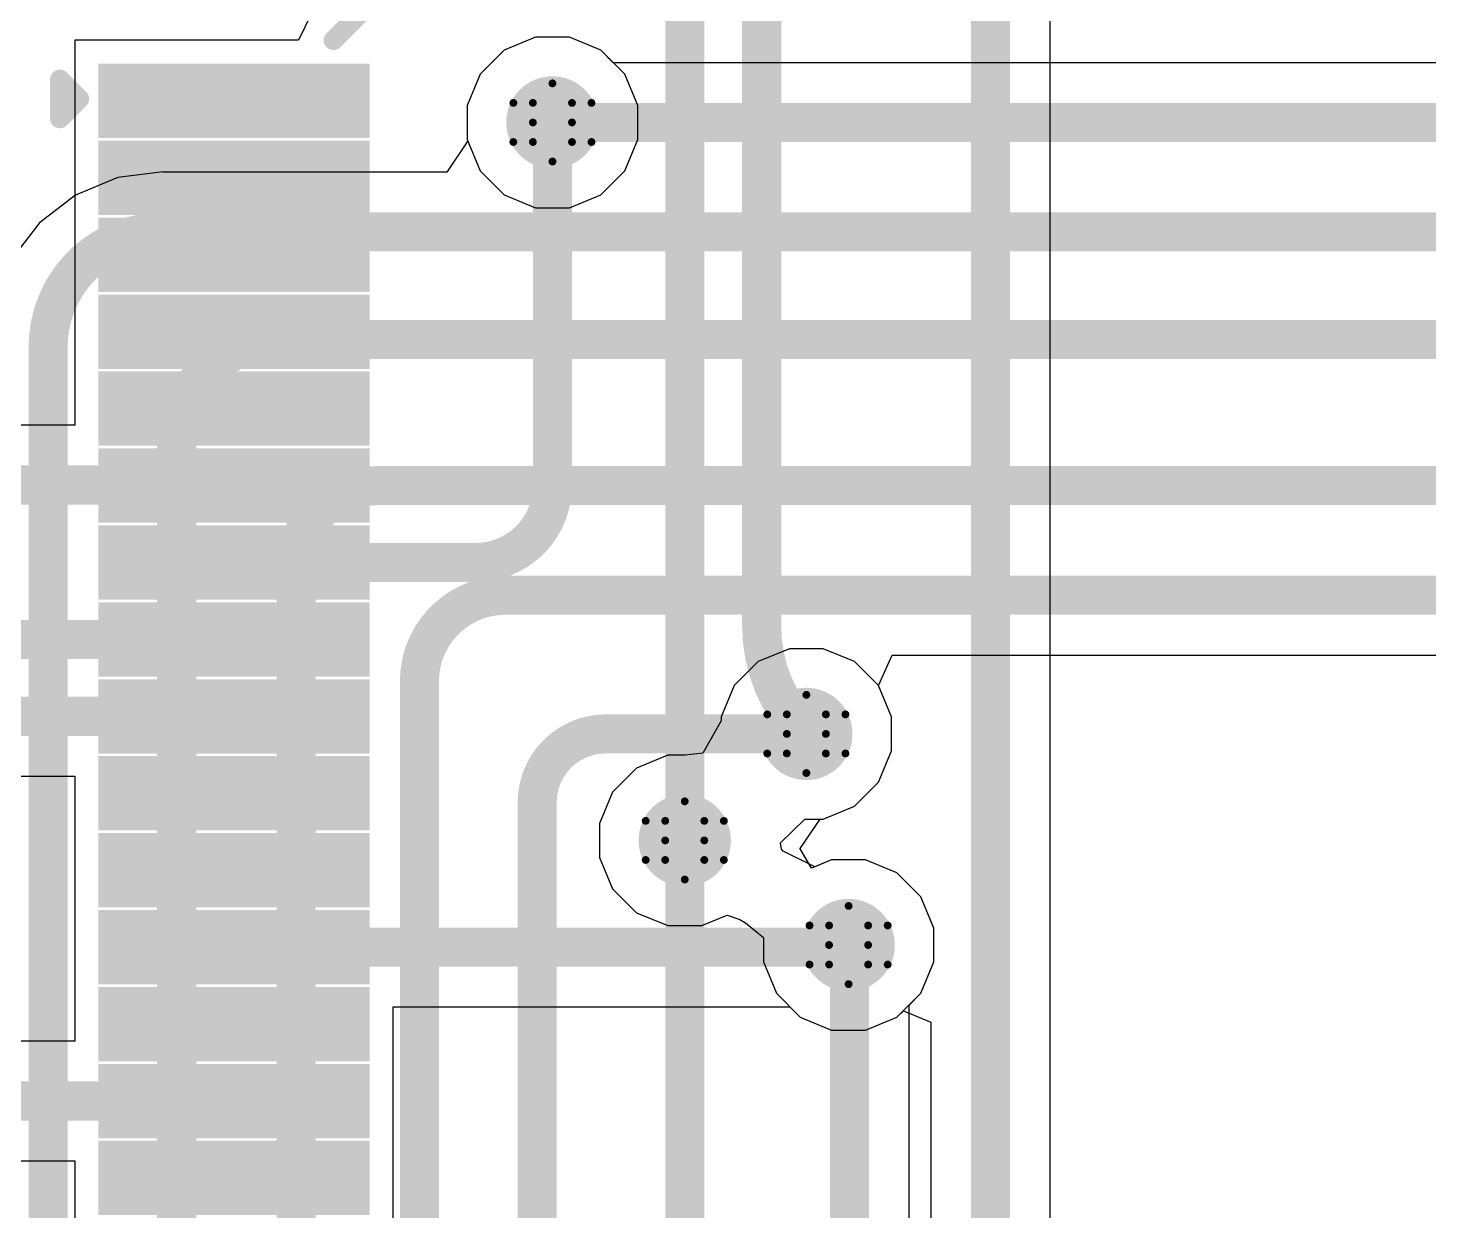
# Model space of a CAD drawing. Header units: inches. Extents: x 24 to 500, y 68 to 269.
# Drawn here: x 335.66 to 344.76, y 153.66 to 161.34 of the extents above; entities that cross this region are included whole.
import ezdxf

# ---------------------------------------------------------------- set-up
doc = ezdxf.new("R2010")
doc.units = ezdxf.units.IN
for name, color, linetype in [('Bottom Layer', 5, 'Continuous'), ('Drill Drawing', 1, 'Continuous'), ('Layer 1', 16, 'Continuous'), ('Layer 2', 76, 'Continuous'), ('Top Layer', 1, 'Continuous'), ('Top Overlay', 2, 'Continuous'), ('Top Paste', 8, 'Continuous'), ('Top Solder', 216, 'Continuous'), ('Via Holes', 16, 'Continuous')]:
    doc.layers.add(name, color=color, linetype=linetype)

# ---------------------------------------------------------------- blocks, each defined once
blk = doc.blocks.new('LQFP_144_20_20__68')
at = {"layer": 'Top Layer'}
for points in [[(-11.46, 8.89), (-9.9, 8.89), (-9.9, 8.61), (-11.46, 8.61)], [(-11.46, 8.39), (-9.9, 8.39), (-9.9, 8.11), (-11.46, 8.11)], [(-11.46, 7.89), (-9.9, 7.89), (-9.9, 7.61), (-11.46, 7.61)], [(-11.46, 7.39), (-9.9, 7.39), (-9.9, 7.11), (-11.46, 7.11)], [(-11.46, 6.89), (-9.9, 6.89), (-9.9, 6.61), (-11.46, 6.61)], [(-11.46, 6.39), (-9.9, 6.39), (-9.9, 6.11), (-11.46, 6.11)], [(-11.46, 5.89), (-9.9, 5.89), (-9.9, 5.61), (-11.46, 5.61)], [(-11.46, 5.39), (-9.9, 5.39), (-9.9, 5.11), (-11.46, 5.11)], [(-11.46, 4.89), (-9.9, 4.89), (-9.9, 4.61), (-11.46, 4.61)], [(-11.46, 4.39), (-9.9, 4.39), (-9.9, 4.11), (-11.46, 4.11)], [(-11.46, 3.89), (-9.9, 3.89), (-9.9, 3.61), (-11.46, 3.61)], [(-11.46, 3.39), (-9.9, 3.39), (-9.9, 3.11), (-11.46, 3.11)], [(-11.46, 2.89), (-9.9, 2.89), (-9.9, 2.61), (-11.46, 2.61)], [(-11.46, 2.39), (-9.9, 2.39), (-9.9, 2.11), (-11.46, 2.11)], [(-11.46, 1.89), (-9.9, 1.89), (-9.9, 1.61), (-11.46, 1.61)]]:
    blk.add_hatch(color=1, dxfattribs=at).paths.add_polyline_path(points)
at = {"layer": 'Top Paste'}
for points in [[(-11.46, 8.89), (-9.9, 8.89), (-9.9, 8.61), (-11.46, 8.61)], [(-11.46, 8.39), (-9.9, 8.39), (-9.9, 8.11), (-11.46, 8.11)], [(-11.46, 7.89), (-9.9, 7.89), (-9.9, 7.61), (-11.46, 7.61)], [(-11.46, 7.39), (-9.9, 7.39), (-9.9, 7.11), (-11.46, 7.11)], [(-11.46, 6.89), (-9.9, 6.89), (-9.9, 6.61), (-11.46, 6.61)], [(-11.46, 6.39), (-9.9, 6.39), (-9.9, 6.11), (-11.46, 6.11)], [(-11.46, 5.89), (-9.9, 5.89), (-9.9, 5.61), (-11.46, 5.61)], [(-11.46, 5.39), (-9.9, 5.39), (-9.9, 5.11), (-11.46, 5.11)], [(-11.46, 4.89), (-9.9, 4.89), (-9.9, 4.61), (-11.46, 4.61)], [(-11.46, 4.39), (-9.9, 4.39), (-9.9, 4.11), (-11.46, 4.11)], [(-11.46, 3.89), (-9.9, 3.89), (-9.9, 3.61), (-11.46, 3.61)], [(-11.46, 3.39), (-9.9, 3.39), (-9.9, 3.11), (-11.46, 3.11)], [(-11.46, 2.89), (-9.9, 2.89), (-9.9, 2.61), (-11.46, 2.61)], [(-11.46, 2.39), (-9.9, 2.39), (-9.9, 2.11), (-11.46, 2.11)], [(-11.46, 1.89), (-9.9, 1.89), (-9.9, 1.61), (-11.46, 1.61)]]:
    blk.add_hatch(color=8, dxfattribs=at).paths.add_polyline_path(points)
at = {"layer": 'Top Solder'}
for points in [[(-11.5616, 8.9916), (-9.7984, 8.9916), (-9.7984, 8.5084), (-11.5616, 8.5084)], [(-11.5616, 8.4916), (-9.7984, 8.4916), (-9.7984, 8.0084), (-11.5616, 8.0084)], [(-11.5616, 7.9916), (-9.7984, 7.9916), (-9.7984, 7.5084), (-11.5616, 7.5084)], [(-11.5616, 7.4916), (-9.7984, 7.4916), (-9.7984, 7.0084), (-11.5616, 7.0084)], [(-11.5616, 6.9916), (-9.7984, 6.9916), (-9.7984, 6.5084), (-11.5616, 6.5084)], [(-11.5616, 6.4916), (-9.7984, 6.4916), (-9.7984, 6.0084), (-11.5616, 6.0084)], [(-11.5616, 5.9916), (-9.7984, 5.9916), (-9.7984, 5.5084), (-11.5616, 5.5084)], [(-11.5616, 5.4916), (-9.7984, 5.4916), (-9.7984, 5.0084), (-11.5616, 5.0084)], [(-11.5616, 4.9916), (-9.7984, 4.9916), (-9.7984, 4.5084), (-11.5616, 4.5084)], [(-11.5616, 4.4916), (-9.7984, 4.4916), (-9.7984, 4.0084), (-11.5616, 4.0084)], [(-11.5616, 3.9916), (-9.7984, 3.9916), (-9.7984, 3.5084), (-11.5616, 3.5084)], [(-11.5616, 3.4916), (-9.7984, 3.4916), (-9.7984, 3.0084), (-11.5616, 3.0084)], [(-11.5616, 2.9916), (-9.7984, 2.9916), (-9.7984, 2.5084), (-11.5616, 2.5084)], [(-11.5616, 2.4916), (-9.7984, 2.4916), (-9.7984, 2.0084), (-11.5616, 2.0084)], [(-11.5616, 1.9916), (-9.7984, 1.9916), (-9.7984, 1.5084), (-11.5616, 1.5084)]]:
    blk.add_hatch(color=216, dxfattribs=at).paths.add_polyline_path(points)
at = {"layer": 'Top Overlay'}
for points in [[(-10.033, 9.144, 0.127, 0.127, 0), (-9.144, 10.033, 0.127, 0.127, 0)], [(-11.811, 8.89, 0.127, 0.127, 0), (-11.684, 8.763, 0.127, 0.127, 0)], [(-11.811, 8.636, 0.127, 0.127, 0), (-11.811, 8.89, 0.127, 0.127, 0)], [(-11.811, 8.636, 0.127, 0.127, 0), (-11.684, 8.763, 0.127, 0.127, 0)]]:
    blk.add_lwpolyline(points, format="xyseb", dxfattribs=at)
for points in [[(-10.0648, 9.144, 0.0635, 0.0635, 1), (-10.0013, 9.144, 0.0635, 0.0635, 1)], [(-11.8428, 8.89, 0.0635, 0.0635, 1), (-11.7792, 8.89, 0.0635, 0.0635, 1)], [(-11.8428, 8.89, 0.0635, 0.0635, 1), (-11.7792, 8.89, 0.0635, 0.0635, 1)], [(-11.7157, 8.763, 0.0635, 0.0635, 1), (-11.6523, 8.763, 0.0635, 0.0635, 1)], [(-11.7157, 8.763, 0.0635, 0.0635, 1), (-11.6523, 8.763, 0.0635, 0.0635, 1)], [(-11.8428, 8.636, 0.0635, 0.0635, 1), (-11.7792, 8.636, 0.0635, 0.0635, 1)], [(-11.8428, 8.636, 0.0635, 0.0635, 1), (-11.7792, 8.636, 0.0635, 0.0635, 1)]]:
    blk.add_lwpolyline(points, format="xyseb", close=True, dxfattribs=at)

msp = doc.modelspace()

# ---------------------------------------------------------------- hatches: boundary and pattern name
at = {"layer": 'Bottom Layer'}
h = msp.add_hatch(color=5, dxfattribs=at)
edge = h.paths.add_edge_path()
edge.add_arc((339.0652, 160.7306), 0.3, 0, 360)
h = msp.add_hatch(color=5, dxfattribs=at)
edge = h.paths.add_edge_path()
edge.add_arc((340.7154, 156.7565), 0.3, 0, 360)
h = msp.add_hatch(color=5, dxfattribs=at)
edge = h.paths.add_edge_path()
edge.add_arc((339.9252, 156.0644), 0.3, 0, 360)
h = msp.add_hatch(color=5, dxfattribs=at)
edge = h.paths.add_edge_path()
edge.add_arc((340.99, 155.3846), 0.3, 0, 360)
at = {"layer": 'Layer 1'}
h = msp.add_hatch(color=16, dxfattribs=at)
edge = h.paths.add_edge_path()
edge.add_arc((339.0652, 160.7306), 0.3, 0, 360)
h = msp.add_hatch(color=16, dxfattribs=at)
edge = h.paths.add_edge_path()
edge.add_arc((340.7154, 156.7565), 0.3, 0, 360)
h = msp.add_hatch(color=16, dxfattribs=at)
edge = h.paths.add_edge_path()
edge.add_arc((339.9252, 156.0644), 0.3, 0, 360)
h = msp.add_hatch(color=16, dxfattribs=at)
edge = h.paths.add_edge_path()
edge.add_arc((340.99, 155.3846), 0.3, 0, 360)
at = {"layer": 'Layer 2'}
h = msp.add_hatch(color=76, dxfattribs=at)
edge = h.paths.add_edge_path()
edge.add_arc((339.0652, 160.7306), 0.3, 0, 360)
h = msp.add_hatch(color=76, dxfattribs=at)
edge = h.paths.add_edge_path()
edge.add_arc((340.7154, 156.7565), 0.3, 0, 360)
h = msp.add_hatch(color=76, dxfattribs=at)
edge = h.paths.add_edge_path()
edge.add_arc((339.9252, 156.0644), 0.3, 0, 360)
h = msp.add_hatch(color=76, dxfattribs=at)
edge = h.paths.add_edge_path()
edge.add_arc((340.99, 155.3846), 0.3, 0, 360)
at = {"layer": 'Top Layer'}
h = msp.add_hatch(color=1, dxfattribs=at)
edge = h.paths.add_edge_path()
edge.add_arc((339.0652, 160.7306), 0.3, 0, 360)
h = msp.add_hatch(color=1, dxfattribs=at)
edge = h.paths.add_edge_path()
edge.add_arc((340.7154, 156.7565), 0.3, 0, 360)
h = msp.add_hatch(color=1, dxfattribs=at)
edge = h.paths.add_edge_path()
edge.add_arc((339.9252, 156.0644), 0.3, 0, 360)
h = msp.add_hatch(color=1, dxfattribs=at)
edge = h.paths.add_edge_path()
edge.add_arc((340.99, 155.3846), 0.3, 0, 360)
at = {"layer": 'Via Holes'}
h = msp.add_hatch(color=7, dxfattribs=at)
edge = h.paths.add_edge_path()
edge.add_arc((339.0652, 160.7306), 0.15, 0, 360)
h = msp.add_hatch(color=7, dxfattribs=at)
edge = h.paths.add_edge_path()
edge.add_arc((340.7154, 156.7565), 0.15, 0, 360)
h = msp.add_hatch(color=7, dxfattribs=at)
edge = h.paths.add_edge_path()
edge.add_arc((339.9252, 156.0644), 0.15, 0, 360)
h = msp.add_hatch(color=7, dxfattribs=at)
edge = h.paths.add_edge_path()
edge.add_arc((340.99, 155.3846), 0.15, 0, 360)

# ---------------------------------------------------------------- linework, layer by layer
at = {"layer": 'Bottom Layer'}
for p, q in [((338.955, 161.2846), (338.7514, 161.2003)), ((339.1754, 161.2846), (338.955, 161.2846)), ((339.379, 161.2003), (339.1754, 161.2846)), ((338.7514, 161.2003), (338.5955, 161.0444)), ((339.4602, 161.1191), (339.379, 161.2003)), ((355.3747, 161.1191), (339.4602, 161.1191)), ((338.5955, 161.0444), (338.5112, 160.8408)), ((338.5112, 160.8408), (338.5112, 160.6204)), ((338.5149, 160.6115), (338.3793, 160.4085)), ((338.5112, 160.6204), (338.5149, 160.6115)), ((336.2414, 160.3719), (335.9667, 160.2582)), ((336.5362, 160.4107), (336.2414, 160.3719)), ((336.5362, 160.4085), (336.5362, 160.4107)), ((338.3793, 160.4085), (336.5362, 160.4085)), ((335.9667, 160.2582), (335.7308, 160.0772)), ((335.7308, 160.0772), (335.5498, 159.8413)), ((341.185, 157.0703), (341.2731, 157.2693)), ((341.2731, 157.2693), (352.8321, 157.2693)), ((341.2694, 156.8667), (341.185, 157.0703)), ((341.2694, 156.6463), (341.2694, 156.8667)), ((341.185, 156.4427), (341.2694, 156.6463)), ((341.0292, 156.2869), (341.185, 156.4427)), ((340.8256, 156.2025), (341.0292, 156.2869)), ((340.5482, 156.0486), (340.7057, 156.2025)), ((340.7057, 156.2025), (340.8256, 156.2025)), ((340.5536, 156.0065), (340.5482, 156.0486)), ((340.5641, 155.9935), (340.5536, 156.0065)), ((340.7714, 155.8937), (340.5641, 155.9935)), ((340.8798, 155.9386), (340.7714, 155.8937)), ((341.1002, 155.9386), (340.8798, 155.9386)), ((341.3038, 155.8543), (341.1002, 155.9386)), ((341.4597, 155.6984), (341.3038, 155.8543)), ((341.544, 155.4948), (341.4597, 155.6984)), ((341.544, 155.2744), (341.544, 155.4948)), ((341.4597, 155.0708), (341.544, 155.2744)), ((341.3835, 154.9946), (341.4597, 155.0708)), ((341.3835, 150.4406), (341.3835, 154.9946))]:
    msp.add_line(p, q, dxfattribs=at)
for points in [[(339.0652, 160.7306, 0.254, 0.254, 0), (355.3747, 160.7306, 0.254, 0.254, 0)], [(335.788, 159.2718, 0.254, 0.254, -0.414214), (336.5362, 160.02, 0.254, 0.254, 0)], [(336.5362, 160.02, 0.254, 0.254, 0), (354.6829, 160.02, 0.254, 0.254, 0)], [(336.6231, 158.6405, 0.254, 0.254, -0.414214), (337.3028, 159.3202, 0.254, 0.254, 0)], [(337.3028, 159.3202, 0.254, 0.254, 0), (354.061, 159.3202, 0.254, 0.254, 0)], [(335.788, 151.6785, 0.254, 0.254, 0), (335.788, 159.2718, 0.254, 0.254, 0)], [(336.6231, 151.3318, 0.254, 0.254, 0), (336.6231, 158.6405, 0.254, 0.254, 0)], [(337.3998, 157.8378, 0.254, 0.254, -0.414214), (337.9327, 158.3706, 0.254, 0.254, 0)], [(337.9327, 158.3706, 0.254, 0.254, 0), (353.568, 158.3706, 0.254, 0.254, 0)], [(337.3998, 150.916, 0.254, 0.254, 0), (337.3998, 157.8378, 0.254, 0.254, 0)], [(338.201, 157.099, 0.254, 0.254, -0.414214), (338.7598, 157.6578, 0.254, 0.254, 0)], [(338.7598, 157.6578, 0.254, 0.254, 0), (352.8321, 157.6578, 0.254, 0.254, 0)], [(338.201, 150.2525, 0.254, 0.254, 0), (338.201, 157.099, 0.254, 0.254, 0)], [(338.9661, 156.3106, 0.254, 0.254, -0.414214), (339.4121, 156.7566, 0.254, 0.254, 0)], [(339.4121, 156.7566, 0.254, 0.254, 0), (340.7153, 156.7566, 0.254, 0.254, 0)], [(340.7153, 156.7566, 0.254, 0.254, 0), (340.7154, 156.7565, 0.254, 0.254, 0)], [(338.9661, 149.9077, 0.254, 0.254, 0), (338.9661, 156.3106, 0.254, 0.254, 0)], [(339.9252, 156.0644, 0.254, 0.254, 0), (339.9252, 156.1914, 0.254, 0.254, 0)], [(339.9252, 149.2928, 0.254, 0.254, 0), (339.9252, 156.0644, 0.254, 0.254, 0)], [(340.995, 148.6896, 0.254, 0.254, 0), (340.995, 155.3846, 0.254, 0.254, 0)]]:
    msp.add_lwpolyline(points, format="xyseb", dxfattribs=at)
for points in [[(339.0017, 160.7306, 0.127, 0.127, 1), (339.1287, 160.7306, 0.127, 0.127, 1)], [(336.4727, 160.02, 0.127, 0.127, 1), (336.5997, 160.02, 0.127, 0.127, 1)], [(336.4727, 160.02, 0.127, 0.127, 1), (336.5997, 160.02, 0.127, 0.127, 1)], [(337.2393, 159.3202, 0.127, 0.127, 1), (337.3663, 159.3202, 0.127, 0.127, 1)], [(337.2393, 159.3202, 0.127, 0.127, 1), (337.3663, 159.3202, 0.127, 0.127, 1)], [(335.7245, 159.2718, 0.127, 0.127, 1), (335.8515, 159.2718, 0.127, 0.127, 1)], [(335.7245, 159.2718, 0.127, 0.127, 1), (335.8515, 159.2718, 0.127, 0.127, 1)], [(336.5596, 158.6405, 0.127, 0.127, 1), (336.6866, 158.6405, 0.127, 0.127, 1)], [(336.5596, 158.6405, 0.127, 0.127, 1), (336.6866, 158.6405, 0.127, 0.127, 1)], [(337.8692, 158.3706, 0.127, 0.127, 1), (337.9962, 158.3706, 0.127, 0.127, 1)], [(337.8692, 158.3706, 0.127, 0.127, 1), (337.9962, 158.3706, 0.127, 0.127, 1)], [(337.3363, 157.8378, 0.127, 0.127, 1), (337.4633, 157.8378, 0.127, 0.127, 1)], [(337.3363, 157.8378, 0.127, 0.127, 1), (337.4633, 157.8378, 0.127, 0.127, 1)], [(338.6963, 157.6578, 0.127, 0.127, 1), (338.8233, 157.6578, 0.127, 0.127, 1)], [(338.6963, 157.6578, 0.127, 0.127, 1), (338.8233, 157.6578, 0.127, 0.127, 1)], [(338.1375, 157.099, 0.127, 0.127, 1), (338.2645, 157.099, 0.127, 0.127, 1)], [(338.1375, 157.099, 0.127, 0.127, 1), (338.2645, 157.099, 0.127, 0.127, 1)], [(339.3486, 156.7566, 0.127, 0.127, 1), (339.4756, 156.7566, 0.127, 0.127, 1)], [(339.3486, 156.7566, 0.127, 0.127, 1), (339.4756, 156.7566, 0.127, 0.127, 1)], [(340.6518, 156.7566, 0.127, 0.127, 1), (340.7788, 156.7566, 0.127, 0.127, 1)], [(340.6518, 156.7566, 0.127, 0.127, 1), (340.7788, 156.7566, 0.127, 0.127, 1)], [(340.6519, 156.7565, 0.127, 0.127, 1), (340.7789, 156.7565, 0.127, 0.127, 1)], [(338.9026, 156.3106, 0.127, 0.127, 1), (339.0296, 156.3106, 0.127, 0.127, 1)], [(338.9026, 156.3106, 0.127, 0.127, 1), (339.0296, 156.3106, 0.127, 0.127, 1)], [(339.8617, 156.1914, 0.127, 0.127, 1), (339.9887, 156.1914, 0.127, 0.127, 1)], [(339.8617, 156.0644, 0.127, 0.127, 1), (339.9887, 156.0644, 0.127, 0.127, 1)], [(339.8617, 156.0644, 0.127, 0.127, 1), (339.9887, 156.0644, 0.127, 0.127, 1)], [(340.9315, 155.3846, 0.127, 0.127, 1), (341.0585, 155.3846, 0.127, 0.127, 1)]]:
    msp.add_lwpolyline(points, format="xyseb", close=True, dxfattribs=at)
at = {"layer": 'Drill Drawing'}
for points in [[(338.9382, 160.8576, 0.0508, 0.0508, 0), (339.0652, 160.9846, 0.0508, 0.0508, 0)], [(339.0652, 160.9846, 0.0508, 0.0508, 0), (339.1922, 160.8576, 0.0508, 0.0508, 0)], [(338.8112, 160.8576, 0.0508, 0.0508, 0), (338.9382, 160.7306, 0.0508, 0.0508, 0)], [(338.8112, 160.8576, 0.0508, 0.0508, 0), (338.9382, 160.8576, 0.0508, 0.0508, 0)], [(339.1922, 160.8576, 0.0508, 0.0508, 0), (339.3192, 160.8576, 0.0508, 0.0508, 0)], [(339.1922, 160.7306, 0.0508, 0.0508, 0), (339.3192, 160.8576, 0.0508, 0.0508, 0)], [(338.8112, 160.6036, 0.0508, 0.0508, 0), (338.9382, 160.7306, 0.0508, 0.0508, 0)], [(339.1922, 160.7306, 0.0508, 0.0508, 0), (339.3192, 160.6036, 0.0508, 0.0508, 0)], [(338.8112, 160.6036, 0.0508, 0.0508, 0), (338.9382, 160.6036, 0.0508, 0.0508, 0)], [(338.9382, 160.6036, 0.0508, 0.0508, 0), (339.0652, 160.4766, 0.0508, 0.0508, 0)], [(339.0652, 160.4766, 0.0508, 0.0508, 0), (339.1922, 160.6036, 0.0508, 0.0508, 0)], [(339.1922, 160.6036, 0.0508, 0.0508, 0), (339.3192, 160.6036, 0.0508, 0.0508, 0)], [(340.5884, 156.8835, 0.0508, 0.0508, 0), (340.7154, 157.0105, 0.0508, 0.0508, 0)], [(340.7154, 157.0105, 0.0508, 0.0508, 0), (340.8424, 156.8835, 0.0508, 0.0508, 0)], [(340.4614, 156.8835, 0.0508, 0.0508, 0), (340.5884, 156.7565, 0.0508, 0.0508, 0)], [(340.4614, 156.8835, 0.0508, 0.0508, 0), (340.5884, 156.8835, 0.0508, 0.0508, 0)], [(340.8424, 156.8835, 0.0508, 0.0508, 0), (340.9694, 156.8835, 0.0508, 0.0508, 0)], [(340.8424, 156.7565, 0.0508, 0.0508, 0), (340.9694, 156.8835, 0.0508, 0.0508, 0)], [(340.4614, 156.6295, 0.0508, 0.0508, 0), (340.5884, 156.7565, 0.0508, 0.0508, 0)], [(340.8424, 156.7565, 0.0508, 0.0508, 0), (340.9694, 156.6295, 0.0508, 0.0508, 0)], [(340.4614, 156.6295, 0.0508, 0.0508, 0), (340.5884, 156.6295, 0.0508, 0.0508, 0)], [(340.5884, 156.6295, 0.0508, 0.0508, 0), (340.7154, 156.5025, 0.0508, 0.0508, 0)], [(340.7154, 156.5025, 0.0508, 0.0508, 0), (340.8424, 156.6295, 0.0508, 0.0508, 0)], [(340.8424, 156.6295, 0.0508, 0.0508, 0), (340.9694, 156.6295, 0.0508, 0.0508, 0)], [(339.7982, 156.1914, 0.0508, 0.0508, 0), (339.9252, 156.3184, 0.0508, 0.0508, 0)], [(339.9252, 156.3184, 0.0508, 0.0508, 0), (340.0522, 156.1914, 0.0508, 0.0508, 0)], [(339.6712, 156.1914, 0.0508, 0.0508, 0), (339.7982, 156.0644, 0.0508, 0.0508, 0)], [(339.6712, 156.1914, 0.0508, 0.0508, 0), (339.7982, 156.1914, 0.0508, 0.0508, 0)], [(340.0522, 156.1914, 0.0508, 0.0508, 0), (340.1792, 156.1914, 0.0508, 0.0508, 0)], [(340.0522, 156.0644, 0.0508, 0.0508, 0), (340.1792, 156.1914, 0.0508, 0.0508, 0)], [(339.6712, 155.9374, 0.0508, 0.0508, 0), (339.7982, 156.0644, 0.0508, 0.0508, 0)], [(340.0522, 156.0644, 0.0508, 0.0508, 0), (340.1792, 155.9374, 0.0508, 0.0508, 0)], [(339.6712, 155.9374, 0.0508, 0.0508, 0), (339.7982, 155.9374, 0.0508, 0.0508, 0)], [(339.7982, 155.9374, 0.0508, 0.0508, 0), (339.9252, 155.8104, 0.0508, 0.0508, 0)], [(339.9252, 155.8104, 0.0508, 0.0508, 0), (340.0522, 155.9374, 0.0508, 0.0508, 0)], [(340.0522, 155.9374, 0.0508, 0.0508, 0), (340.1792, 155.9374, 0.0508, 0.0508, 0)], [(340.863, 155.5116, 0.0508, 0.0508, 0), (340.99, 155.6386, 0.0508, 0.0508, 0)], [(340.99, 155.6386, 0.0508, 0.0508, 0), (341.117, 155.5116, 0.0508, 0.0508, 0)], [(340.736, 155.5116, 0.0508, 0.0508, 0), (340.863, 155.3846, 0.0508, 0.0508, 0)], [(340.736, 155.5116, 0.0508, 0.0508, 0), (340.863, 155.5116, 0.0508, 0.0508, 0)], [(341.117, 155.5116, 0.0508, 0.0508, 0), (341.244, 155.5116, 0.0508, 0.0508, 0)], [(341.117, 155.3846, 0.0508, 0.0508, 0), (341.244, 155.5116, 0.0508, 0.0508, 0)], [(340.736, 155.2576, 0.0508, 0.0508, 0), (340.863, 155.3846, 0.0508, 0.0508, 0)], [(341.117, 155.3846, 0.0508, 0.0508, 0), (341.244, 155.2576, 0.0508, 0.0508, 0)], [(340.736, 155.2576, 0.0508, 0.0508, 0), (340.863, 155.2576, 0.0508, 0.0508, 0)], [(340.863, 155.2576, 0.0508, 0.0508, 0), (340.99, 155.1306, 0.0508, 0.0508, 0)], [(340.99, 155.1306, 0.0508, 0.0508, 0), (341.117, 155.2576, 0.0508, 0.0508, 0)], [(341.117, 155.2576, 0.0508, 0.0508, 0), (341.244, 155.2576, 0.0508, 0.0508, 0)]]:
    msp.add_lwpolyline(points, format="xyseb", dxfattribs=at)
for points in [[(339.0525, 160.9846, 0.0254, 0.0254, 1), (339.0779, 160.9846, 0.0254, 0.0254, 1)], [(339.0525, 160.9846, 0.0254, 0.0254, 1), (339.0779, 160.9846, 0.0254, 0.0254, 1)], [(338.7985, 160.8576, 0.0254, 0.0254, 1), (338.8239, 160.8576, 0.0254, 0.0254, 1)], [(338.7985, 160.8576, 0.0254, 0.0254, 1), (338.8239, 160.8576, 0.0254, 0.0254, 1)], [(338.9255, 160.8576, 0.0254, 0.0254, 1), (338.9509, 160.8576, 0.0254, 0.0254, 1)], [(338.9255, 160.8576, 0.0254, 0.0254, 1), (338.9509, 160.8576, 0.0254, 0.0254, 1)], [(339.1795, 160.8576, 0.0254, 0.0254, 1), (339.2049, 160.8576, 0.0254, 0.0254, 1)], [(339.1795, 160.8576, 0.0254, 0.0254, 1), (339.2049, 160.8576, 0.0254, 0.0254, 1)], [(339.3065, 160.8576, 0.0254, 0.0254, 1), (339.3319, 160.8576, 0.0254, 0.0254, 1)], [(339.3065, 160.8576, 0.0254, 0.0254, 1), (339.3319, 160.8576, 0.0254, 0.0254, 1)], [(338.9255, 160.7306, 0.0254, 0.0254, 1), (338.9509, 160.7306, 0.0254, 0.0254, 1)], [(338.9255, 160.7306, 0.0254, 0.0254, 1), (338.9509, 160.7306, 0.0254, 0.0254, 1)], [(339.1795, 160.7306, 0.0254, 0.0254, 1), (339.2049, 160.7306, 0.0254, 0.0254, 1)], [(339.1795, 160.7306, 0.0254, 0.0254, 1), (339.2049, 160.7306, 0.0254, 0.0254, 1)], [(338.7985, 160.6036, 0.0254, 0.0254, 1), (338.8239, 160.6036, 0.0254, 0.0254, 1)], [(338.7985, 160.6036, 0.0254, 0.0254, 1), (338.8239, 160.6036, 0.0254, 0.0254, 1)], [(338.9255, 160.6036, 0.0254, 0.0254, 1), (338.9509, 160.6036, 0.0254, 0.0254, 1)], [(338.9255, 160.6036, 0.0254, 0.0254, 1), (338.9509, 160.6036, 0.0254, 0.0254, 1)], [(339.1795, 160.6036, 0.0254, 0.0254, 1), (339.2049, 160.6036, 0.0254, 0.0254, 1)], [(339.1795, 160.6036, 0.0254, 0.0254, 1), (339.2049, 160.6036, 0.0254, 0.0254, 1)], [(339.3065, 160.6036, 0.0254, 0.0254, 1), (339.3319, 160.6036, 0.0254, 0.0254, 1)], [(339.3065, 160.6036, 0.0254, 0.0254, 1), (339.3319, 160.6036, 0.0254, 0.0254, 1)], [(339.0525, 160.4766, 0.0254, 0.0254, 1), (339.0779, 160.4766, 0.0254, 0.0254, 1)], [(339.0525, 160.4766, 0.0254, 0.0254, 1), (339.0779, 160.4766, 0.0254, 0.0254, 1)], [(340.7027, 157.0105, 0.0254, 0.0254, 1), (340.7281, 157.0105, 0.0254, 0.0254, 1)], [(340.7027, 157.0105, 0.0254, 0.0254, 1), (340.7281, 157.0105, 0.0254, 0.0254, 1)], [(340.4487, 156.8835, 0.0254, 0.0254, 1), (340.4741, 156.8835, 0.0254, 0.0254, 1)], [(340.4487, 156.8835, 0.0254, 0.0254, 1), (340.4741, 156.8835, 0.0254, 0.0254, 1)], [(340.5757, 156.8835, 0.0254, 0.0254, 1), (340.6011, 156.8835, 0.0254, 0.0254, 1)], [(340.5757, 156.8835, 0.0254, 0.0254, 1), (340.6011, 156.8835, 0.0254, 0.0254, 1)], [(340.8297, 156.8835, 0.0254, 0.0254, 1), (340.8551, 156.8835, 0.0254, 0.0254, 1)], [(340.8297, 156.8835, 0.0254, 0.0254, 1), (340.8551, 156.8835, 0.0254, 0.0254, 1)], [(340.9567, 156.8835, 0.0254, 0.0254, 1), (340.9821, 156.8835, 0.0254, 0.0254, 1)], [(340.9567, 156.8835, 0.0254, 0.0254, 1), (340.9821, 156.8835, 0.0254, 0.0254, 1)], [(340.5757, 156.7565, 0.0254, 0.0254, 1), (340.6011, 156.7565, 0.0254, 0.0254, 1)], [(340.5757, 156.7565, 0.0254, 0.0254, 1), (340.6011, 156.7565, 0.0254, 0.0254, 1)], [(340.8297, 156.7565, 0.0254, 0.0254, 1), (340.8551, 156.7565, 0.0254, 0.0254, 1)], [(340.8297, 156.7565, 0.0254, 0.0254, 1), (340.8551, 156.7565, 0.0254, 0.0254, 1)], [(340.4487, 156.6295, 0.0254, 0.0254, 1), (340.4741, 156.6295, 0.0254, 0.0254, 1)], [(340.4487, 156.6295, 0.0254, 0.0254, 1), (340.4741, 156.6295, 0.0254, 0.0254, 1)], [(340.5757, 156.6295, 0.0254, 0.0254, 1), (340.6011, 156.6295, 0.0254, 0.0254, 1)], [(340.5757, 156.6295, 0.0254, 0.0254, 1), (340.6011, 156.6295, 0.0254, 0.0254, 1)], [(340.8297, 156.6295, 0.0254, 0.0254, 1), (340.8551, 156.6295, 0.0254, 0.0254, 1)], [(340.8297, 156.6295, 0.0254, 0.0254, 1), (340.8551, 156.6295, 0.0254, 0.0254, 1)], [(340.9567, 156.6295, 0.0254, 0.0254, 1), (340.9821, 156.6295, 0.0254, 0.0254, 1)], [(340.9567, 156.6295, 0.0254, 0.0254, 1), (340.9821, 156.6295, 0.0254, 0.0254, 1)], [(340.7027, 156.5025, 0.0254, 0.0254, 1), (340.7281, 156.5025, 0.0254, 0.0254, 1)], [(340.7027, 156.5025, 0.0254, 0.0254, 1), (340.7281, 156.5025, 0.0254, 0.0254, 1)], [(339.9125, 156.3184, 0.0254, 0.0254, 1), (339.9379, 156.3184, 0.0254, 0.0254, 1)], [(339.9125, 156.3184, 0.0254, 0.0254, 1), (339.9379, 156.3184, 0.0254, 0.0254, 1)], [(339.6585, 156.1914, 0.0254, 0.0254, 1), (339.6839, 156.1914, 0.0254, 0.0254, 1)], [(339.6585, 156.1914, 0.0254, 0.0254, 1), (339.6839, 156.1914, 0.0254, 0.0254, 1)], [(339.7855, 156.1914, 0.0254, 0.0254, 1), (339.8109, 156.1914, 0.0254, 0.0254, 1)], [(339.7855, 156.1914, 0.0254, 0.0254, 1), (339.8109, 156.1914, 0.0254, 0.0254, 1)], [(340.0395, 156.1914, 0.0254, 0.0254, 1), (340.0649, 156.1914, 0.0254, 0.0254, 1)], [(340.0395, 156.1914, 0.0254, 0.0254, 1), (340.0649, 156.1914, 0.0254, 0.0254, 1)], [(340.1665, 156.1914, 0.0254, 0.0254, 1), (340.1919, 156.1914, 0.0254, 0.0254, 1)], [(340.1665, 156.1914, 0.0254, 0.0254, 1), (340.1919, 156.1914, 0.0254, 0.0254, 1)], [(339.7855, 156.0644, 0.0254, 0.0254, 1), (339.8109, 156.0644, 0.0254, 0.0254, 1)], [(339.7855, 156.0644, 0.0254, 0.0254, 1), (339.8109, 156.0644, 0.0254, 0.0254, 1)], [(340.0395, 156.0644, 0.0254, 0.0254, 1), (340.0649, 156.0644, 0.0254, 0.0254, 1)], [(340.0395, 156.0644, 0.0254, 0.0254, 1), (340.0649, 156.0644, 0.0254, 0.0254, 1)], [(339.6585, 155.9374, 0.0254, 0.0254, 1), (339.6839, 155.9374, 0.0254, 0.0254, 1)], [(339.6585, 155.9374, 0.0254, 0.0254, 1), (339.6839, 155.9374, 0.0254, 0.0254, 1)], [(339.7855, 155.9374, 0.0254, 0.0254, 1), (339.8109, 155.9374, 0.0254, 0.0254, 1)], [(339.7855, 155.9374, 0.0254, 0.0254, 1), (339.8109, 155.9374, 0.0254, 0.0254, 1)], [(340.0395, 155.9374, 0.0254, 0.0254, 1), (340.0649, 155.9374, 0.0254, 0.0254, 1)], [(340.0395, 155.9374, 0.0254, 0.0254, 1), (340.0649, 155.9374, 0.0254, 0.0254, 1)], [(340.1665, 155.9374, 0.0254, 0.0254, 1), (340.1919, 155.9374, 0.0254, 0.0254, 1)], [(340.1665, 155.9374, 0.0254, 0.0254, 1), (340.1919, 155.9374, 0.0254, 0.0254, 1)], [(339.9125, 155.8104, 0.0254, 0.0254, 1), (339.9379, 155.8104, 0.0254, 0.0254, 1)], [(339.9125, 155.8104, 0.0254, 0.0254, 1), (339.9379, 155.8104, 0.0254, 0.0254, 1)], [(340.9773, 155.6386, 0.0254, 0.0254, 1), (341.0027, 155.6386, 0.0254, 0.0254, 1)], [(340.9773, 155.6386, 0.0254, 0.0254, 1), (341.0027, 155.6386, 0.0254, 0.0254, 1)], [(340.7233, 155.5116, 0.0254, 0.0254, 1), (340.7487, 155.5116, 0.0254, 0.0254, 1)], [(340.7233, 155.5116, 0.0254, 0.0254, 1), (340.7487, 155.5116, 0.0254, 0.0254, 1)], [(340.8503, 155.5116, 0.0254, 0.0254, 1), (340.8757, 155.5116, 0.0254, 0.0254, 1)], [(340.8503, 155.5116, 0.0254, 0.0254, 1), (340.8757, 155.5116, 0.0254, 0.0254, 1)], [(341.1043, 155.5116, 0.0254, 0.0254, 1), (341.1297, 155.5116, 0.0254, 0.0254, 1)], [(341.1043, 155.5116, 0.0254, 0.0254, 1), (341.1297, 155.5116, 0.0254, 0.0254, 1)], [(341.2313, 155.5116, 0.0254, 0.0254, 1), (341.2567, 155.5116, 0.0254, 0.0254, 1)], [(341.2313, 155.5116, 0.0254, 0.0254, 1), (341.2567, 155.5116, 0.0254, 0.0254, 1)], [(340.8503, 155.3846, 0.0254, 0.0254, 1), (340.8757, 155.3846, 0.0254, 0.0254, 1)], [(340.8503, 155.3846, 0.0254, 0.0254, 1), (340.8757, 155.3846, 0.0254, 0.0254, 1)], [(341.1043, 155.3846, 0.0254, 0.0254, 1), (341.1297, 155.3846, 0.0254, 0.0254, 1)], [(341.1043, 155.3846, 0.0254, 0.0254, 1), (341.1297, 155.3846, 0.0254, 0.0254, 1)], [(340.7233, 155.2576, 0.0254, 0.0254, 1), (340.7487, 155.2576, 0.0254, 0.0254, 1)], [(340.7233, 155.2576, 0.0254, 0.0254, 1), (340.7487, 155.2576, 0.0254, 0.0254, 1)], [(340.8503, 155.2576, 0.0254, 0.0254, 1), (340.8757, 155.2576, 0.0254, 0.0254, 1)], [(340.8503, 155.2576, 0.0254, 0.0254, 1), (340.8757, 155.2576, 0.0254, 0.0254, 1)], [(341.1043, 155.2576, 0.0254, 0.0254, 1), (341.1297, 155.2576, 0.0254, 0.0254, 1)], [(341.1043, 155.2576, 0.0254, 0.0254, 1), (341.1297, 155.2576, 0.0254, 0.0254, 1)], [(341.2313, 155.2576, 0.0254, 0.0254, 1), (341.2567, 155.2576, 0.0254, 0.0254, 1)], [(341.2313, 155.2576, 0.0254, 0.0254, 1), (341.2567, 155.2576, 0.0254, 0.0254, 1)], [(340.9773, 155.1306, 0.0254, 0.0254, 1), (341.0027, 155.1306, 0.0254, 0.0254, 1)], [(340.9773, 155.1306, 0.0254, 0.0254, 1), (341.0027, 155.1306, 0.0254, 0.0254, 1)]]:
    msp.add_lwpolyline(points, format="xyseb", close=True, dxfattribs=at)
at = {"layer": 'Layer 1'}
for p, q in [((338.955, 161.2846), (338.7514, 161.2003)), ((339.1754, 161.2846), (338.955, 161.2846)), ((339.379, 161.2003), (339.1754, 161.2846)), ((338.7514, 161.2003), (338.5955, 161.0444)), ((339.5349, 161.0444), (339.379, 161.2003)), ((338.5955, 161.0444), (338.5112, 160.8408)), ((339.6192, 160.8408), (339.5349, 161.0444)), ((338.5112, 160.8408), (338.5112, 160.6204)), ((339.6192, 160.6204), (339.6192, 160.8408)), ((338.5112, 160.6204), (338.5955, 160.4168)), ((339.5349, 160.4168), (339.6192, 160.6204)), ((338.5955, 160.4168), (338.7514, 160.2609)), ((339.379, 160.2609), (339.5349, 160.4168)), ((338.7514, 160.2609), (338.955, 160.1766)), ((339.1754, 160.1766), (339.379, 160.2609)), ((338.955, 160.1766), (339.1754, 160.1766)), ((340.6052, 157.3105), (340.4016, 157.2262)), ((340.8256, 157.3105), (340.6052, 157.3105)), ((341.0292, 157.2262), (340.8256, 157.3105)), ((340.4016, 157.2262), (340.2457, 157.0703)), ((341.185, 157.0703), (341.0292, 157.2262)), ((340.2457, 157.0703), (340.1614, 156.8667)), ((341.2694, 156.8667), (341.185, 157.0703)), ((340.1614, 156.8411), (340.0432, 156.6323)), ((340.1614, 156.8667), (340.1614, 156.8411)), ((341.2694, 156.6463), (341.2694, 156.8667)), ((339.815, 156.6184), (339.6114, 156.5341)), ((339.9267, 156.6184), (339.815, 156.6184)), ((340.0432, 156.6323), (339.9267, 156.6184)), ((341.185, 156.4427), (341.2694, 156.6463)), ((339.6114, 156.5341), (339.4555, 156.3782)), ((341.0292, 156.2869), (341.185, 156.4427)), ((339.4555, 156.3782), (339.3712, 156.1746)), ((340.8256, 156.2025), (341.0292, 156.2869)), ((339.3712, 156.1746), (339.3712, 155.9542)), ((340.6747, 156.0114), (340.805, 156.2025)), ((340.805, 156.2025), (340.8256, 156.2025)), ((340.6745, 156.0104), (340.6747, 156.0114)), ((340.7492, 155.8845), (340.6745, 156.0104)), ((339.3712, 155.9542), (339.4555, 155.7506)), ((340.8798, 155.9386), (340.7492, 155.8845)), ((341.1002, 155.9386), (340.8798, 155.9386)), ((341.3038, 155.8543), (341.1002, 155.9386)), ((341.4597, 155.6984), (341.3038, 155.8543)), ((339.4555, 155.7506), (339.6114, 155.5947)), ((341.544, 155.4948), (341.4597, 155.6984)), ((339.6114, 155.5947), (339.815, 155.5104)), ((339.815, 155.5104), (340.0354, 155.5104)), ((340.0354, 155.5104), (340.2013, 155.5791)), ((340.2013, 155.5791), (340.2836, 155.5496)), ((340.2836, 155.5496), (340.3196, 155.5284)), ((340.3196, 155.5284), (340.436, 155.4325)), ((340.436, 155.4325), (340.436, 155.2744)), ((341.544, 155.2744), (341.544, 155.4948)), ((340.436, 155.2744), (340.5203, 155.0708)), ((341.4597, 155.0708), (341.544, 155.2744)), ((340.5203, 155.0708), (340.6762, 154.915)), ((341.3038, 154.915), (341.4597, 155.0708)), ((340.6762, 154.915), (340.8798, 154.8306)), ((341.1002, 154.8306), (341.3038, 154.915)), ((340.8798, 154.8306), (341.1002, 154.8306))]:
    msp.add_line(p, q, dxfattribs=at)
at = {"layer": 'Layer 2'}
for p, q in [((338.955, 161.2846), (338.7514, 161.2003)), ((339.1754, 161.2846), (338.955, 161.2846)), ((339.379, 161.2003), (339.1754, 161.2846)), ((338.7514, 161.2003), (338.5955, 161.0444)), ((339.5349, 161.0444), (339.379, 161.2003)), ((338.5955, 161.0444), (338.5112, 160.8408)), ((339.6192, 160.8408), (339.5349, 161.0444)), ((338.5112, 160.8408), (338.5112, 160.6204)), ((339.6192, 160.6204), (339.6192, 160.8408)), ((338.5112, 160.6204), (338.5955, 160.4168)), ((339.5349, 160.4168), (339.6192, 160.6204)), ((338.5955, 160.4168), (338.7514, 160.2609)), ((339.379, 160.2609), (339.5349, 160.4168)), ((338.7514, 160.2609), (338.955, 160.1766)), ((339.1754, 160.1766), (339.379, 160.2609)), ((338.955, 160.1766), (339.1754, 160.1766)), ((340.6052, 157.3105), (340.4016, 157.2262)), ((340.8256, 157.3105), (340.6052, 157.3105)), ((341.0292, 157.2262), (340.8256, 157.3105)), ((340.4016, 157.2262), (340.2457, 157.0703)), ((341.185, 157.0703), (341.0292, 157.2262)), ((340.2457, 157.0703), (340.1614, 156.8667)), ((341.2694, 156.8667), (341.185, 157.0703)), ((340.1614, 156.8411), (340.0432, 156.6323)), ((340.1614, 156.8667), (340.1614, 156.8411)), ((341.2694, 156.6463), (341.2694, 156.8667)), ((339.815, 156.6184), (339.6114, 156.5341)), ((339.9267, 156.6184), (339.815, 156.6184)), ((340.0432, 156.6323), (339.9267, 156.6184)), ((341.185, 156.4427), (341.2694, 156.6463)), ((339.6114, 156.5341), (339.4555, 156.3782)), ((341.0292, 156.2869), (341.185, 156.4427)), ((339.4555, 156.3782), (339.3712, 156.1746)), ((340.8256, 156.2025), (341.0292, 156.2869)), ((339.3712, 156.1746), (339.3712, 155.9542)), ((340.6747, 156.0114), (340.805, 156.2025)), ((340.805, 156.2025), (340.8256, 156.2025)), ((340.6745, 156.0104), (340.6747, 156.0114)), ((340.7492, 155.8845), (340.6745, 156.0104)), ((339.3712, 155.9542), (339.4555, 155.7506)), ((340.8798, 155.9386), (340.7492, 155.8845)), ((341.1002, 155.9386), (340.8798, 155.9386)), ((341.3038, 155.8543), (341.1002, 155.9386)), ((341.4597, 155.6984), (341.3038, 155.8543)), ((339.4555, 155.7506), (339.6114, 155.5947)), ((341.544, 155.4948), (341.4597, 155.6984)), ((339.6114, 155.5947), (339.815, 155.5104)), ((339.815, 155.5104), (340.0354, 155.5104)), ((340.0354, 155.5104), (340.2013, 155.5791)), ((340.2013, 155.5791), (340.2836, 155.5496)), ((340.2836, 155.5496), (340.3196, 155.5284)), ((340.3196, 155.5284), (340.436, 155.4325)), ((340.436, 155.4325), (340.436, 155.2744)), ((341.544, 155.2744), (341.544, 155.4948)), ((340.436, 155.2744), (340.5203, 155.0708)), ((341.4597, 155.0708), (341.544, 155.2744)), ((340.5203, 155.0708), (340.6762, 154.915)), ((341.3038, 154.915), (341.4597, 155.0708)), ((340.6762, 154.915), (340.8798, 154.8306)), ((341.1002, 154.8306), (341.3038, 154.915)), ((340.8798, 154.8306), (341.1002, 154.8306))]:
    msp.add_line(p, q, dxfattribs=at)
at = {"layer": 'Top Layer'}
for p, q in [((342.3007, 150.2374), (342.3007, 161.7666)), ((337.5021, 161.4424), (337.4144, 161.2646)), ((337.4144, 161.2646), (335.9612, 161.2646)), ((335.9612, 161.2646), (335.9612, 159.9766)), ((335.9612, 159.9766), (335.9612, 158.7629)), ((335.9612, 158.7629), (335.3054, 158.7629)), ((333.398, 156.4821), (335.9612, 156.4821)), ((335.9612, 156.4821), (335.9612, 155.9766)), ((335.9612, 155.9766), (335.9612, 154.759)), ((338.0292, 153.9766), (338.0292, 154.9821)), ((338.0292, 154.9821), (340.609, 154.9821)), ((340.609, 154.9821), (340.6762, 154.915)), ((340.6762, 154.915), (340.8798, 154.8306)), ((341.1002, 154.8306), (341.3038, 154.915)), ((341.3038, 154.915), (341.3459, 154.9571)), ((341.3459, 154.9571), (341.5237, 154.8834)), ((341.5237, 154.8834), (341.5237, 150.2938)), ((340.8798, 154.8306), (341.1002, 154.8306)), ((335.9612, 154.759), (335.2262, 154.759)), ((335.2558, 153.9821), (335.9612, 153.9821)), ((335.9612, 153.9821), (335.9612, 153.4766)), ((338.0292, 153.4766), (338.0292, 153.9766))]:
    msp.add_line(p, q, dxfattribs=at)
for points in [[(339.9252, 156.1914, 0.254, 0.254, 0), (339.9252, 162.8006, 0.254, 0.254, 0)], [(340.4252, 157.4571, 0.254, 0.254, 0), (340.4252, 162.8006, 0.254, 0.254, 0)], [(341.9122, 149.8988, 0.254, 0.254, 0), (341.9122, 162.7876, 0.254, 0.254, 0)], [(339.0652, 158.3706, 0.254, 0.254, 0), (339.0652, 160.7306, 0.254, 0.254, 0)], [(334.8228, 158.3744, 0.254, 0.254, 0), (336.9952, 158.3744, 0.254, 0.254, 0)], [(336.9952, 158.3706, 0.254, 0.254, 0), (336.9952, 158.3744, 0.254, 0.254, 0)], [(339.0652, 158.3706, 0.254, 0.254, -0.414214), (338.5652, 157.8706, 0.254, 0.254, 0)], [(336.9952, 157.8706, 0.254, 0.254, 0), (338.5652, 157.8706, 0.254, 0.254, 0)], [(340.6492, 156.8297, 0.254, 0.254, -0.173145), (340.4252, 157.4571, 0.254, 0.254, 0)], [(332.994, 157.3706, 0.254, 0.254, 0), (336.9952, 157.3706, 0.254, 0.254, 0)], [(332.994, 156.8706, 0.254, 0.254, 0), (336.9952, 156.8706, 0.254, 0.254, 0)], [(340.7154, 156.7565, 0.254, 0.254, -0.024909), (340.6492, 156.8297, 0.254, 0.254, 0)], [(340.99, 155.3706, 0.254, 0.254, 0), (340.99, 155.3846, 0.254, 0.254, 0)], [(336.9952, 155.3706, 0.254, 0.254, 0), (340.99, 155.3706, 0.254, 0.254, 0)], [(334.846, 154.3706, 0.254, 0.254, 0), (336.9952, 154.3706, 0.254, 0.254, 0)]]:
    msp.add_lwpolyline(points, format="xyseb", dxfattribs=at)
for points in [[(339.0017, 160.7306, 0.127, 0.127, 1), (339.1287, 160.7306, 0.127, 0.127, 1)], [(336.9317, 158.3744, 0.127, 0.127, 1), (337.0587, 158.3744, 0.127, 0.127, 1)], [(336.9317, 158.3744, 0.127, 0.127, 1), (337.0587, 158.3744, 0.127, 0.127, 1)], [(336.9317, 158.3706, 0.127, 0.127, 1), (337.0587, 158.3706, 0.127, 0.127, 1)], [(339.0017, 158.3706, 0.127, 0.127, 1), (339.1287, 158.3706, 0.127, 0.127, 1)], [(339.0017, 158.3706, 0.127, 0.127, 1), (339.1287, 158.3706, 0.127, 0.127, 1)], [(336.9317, 157.8706, 0.127, 0.127, 1), (337.0587, 157.8706, 0.127, 0.127, 1)], [(338.5017, 157.8706, 0.127, 0.127, 1), (338.6287, 157.8706, 0.127, 0.127, 1)], [(338.5017, 157.8706, 0.127, 0.127, 1), (338.6287, 157.8706, 0.127, 0.127, 1)], [(340.3617, 157.4571, 0.127, 0.127, 1), (340.4887, 157.4571, 0.127, 0.127, 1)], [(340.3617, 157.4571, 0.127, 0.127, 1), (340.4887, 157.4571, 0.127, 0.127, 1)], [(336.9317, 157.3706, 0.127, 0.127, 1), (337.0587, 157.3706, 0.127, 0.127, 1)], [(336.9317, 156.8706, 0.127, 0.127, 1), (337.0587, 156.8706, 0.127, 0.127, 1)], [(340.5857, 156.8297, 0.127, 0.127, 1), (340.7127, 156.8297, 0.127, 0.127, 1)], [(340.5857, 156.8297, 0.127, 0.127, 1), (340.7127, 156.8297, 0.127, 0.127, 1)], [(340.6519, 156.7565, 0.127, 0.127, 1), (340.7789, 156.7565, 0.127, 0.127, 1)], [(339.8617, 156.1914, 0.127, 0.127, 1), (339.9887, 156.1914, 0.127, 0.127, 1)], [(340.9265, 155.3846, 0.127, 0.127, 1), (341.0535, 155.3846, 0.127, 0.127, 1)], [(336.9317, 155.3706, 0.127, 0.127, 1), (337.0587, 155.3706, 0.127, 0.127, 1)], [(340.9265, 155.3706, 0.127, 0.127, 1), (341.0535, 155.3706, 0.127, 0.127, 1)], [(340.9265, 155.3706, 0.127, 0.127, 1), (341.0535, 155.3706, 0.127, 0.127, 1)], [(336.9317, 154.3706, 0.127, 0.127, 1), (337.0587, 154.3706, 0.127, 0.127, 1)]]:
    msp.add_lwpolyline(points, format="xyseb", close=True, dxfattribs=at)

# ---------------------------------------------------------------- block references
msp.add_blockref('LQFP_144_20_20__68', (347.6752, 152.1206))

doc.saveas('drawing.dxf')
